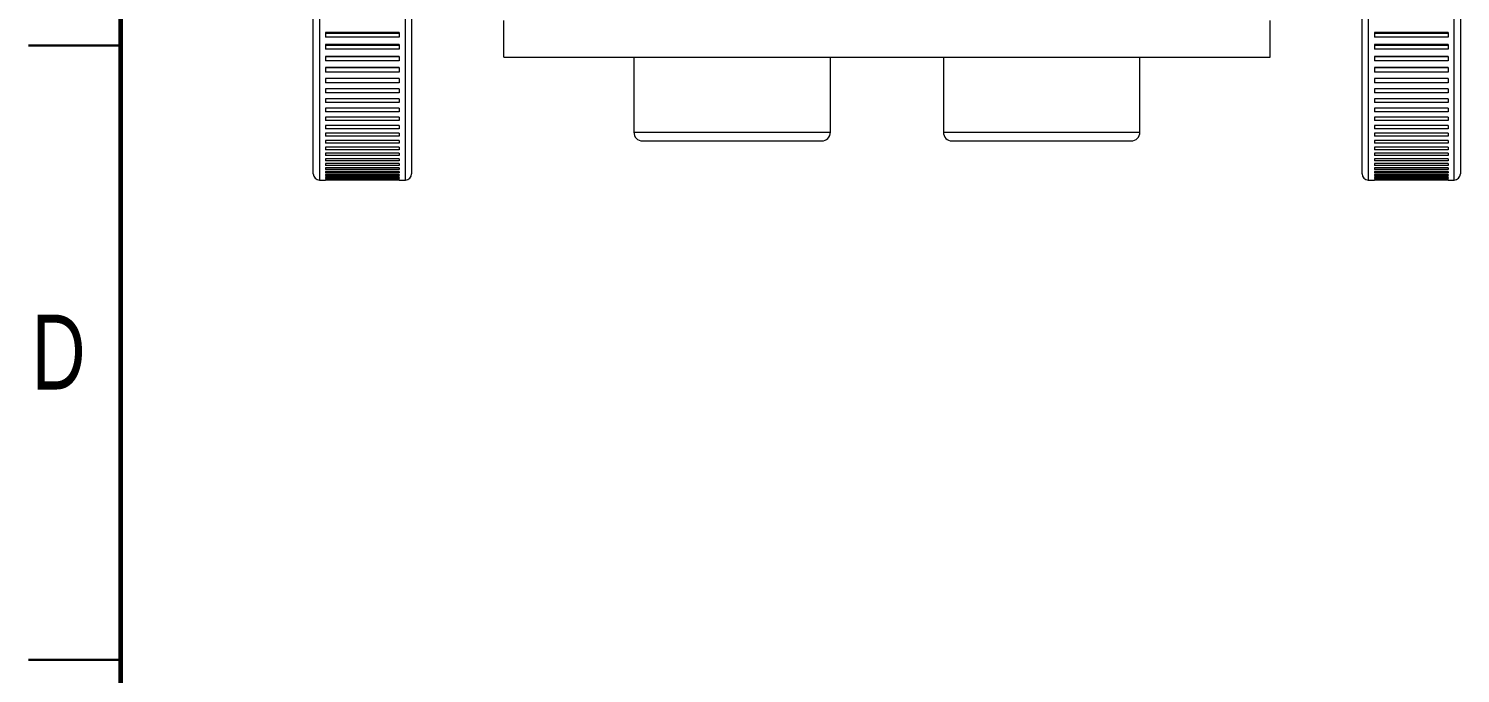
# Model space of a CAD drawing. Header units: millimetres. Extents: x 2 to 418, y 2 to 295.
# Drawn here: x 2.5 to 119.1, y 147.4 to 199.9 of the extents above; entities that cross this region are included whole.
import ezdxf

# ---------------------------------------------------------------- set-up
doc = ezdxf.new("R2010")
doc.units = ezdxf.units.MM
doc.styles.add('SLDTEXTSTYLE1', font='TXT', dxfattribs={"width": 0.75})

msp = doc.modelspace()

# ---------------------------------------------------------------- linework, layer by layer
at = {"color": 7, "linetype": 'Continuous', "lineweight": 60}
msp.add_line((10, 10), (10, 287), dxfattribs=at)
at = {"color": 8, "linetype": 'Continuous', "lineweight": 15}
for p, q in [((26.18, 229.71), (26.18, 187.56)), ((33.18, 187.56), (33.18, 229.71)), ((111.58, 229.71), (111.58, 187.56)), ((118.58, 187.56), (118.58, 229.71)), ((51.78, 191.45), (67.78, 191.45)), ((76.98, 191.45), (92.98, 191.45))]:
    msp.add_line(p, q, dxfattribs=at)
at = {"color": 7, "linetype": 'Continuous', "lineweight": 15}
for p, q in [((25.68, 188.06), (25.68, 229.51)), ((33.68, 229.51), (33.68, 188.06)), ((111.08, 188.06), (111.08, 229.51)), ((119.08, 229.51), (119.08, 188.06)), ((41.18, 197.56), (41.18, 200.56)), ((103.58, 197.56), (103.58, 200.56)), ((32.68, 199.58), (26.68, 199.58)), ((26.68, 199.58), (26.68, 199.18)), ((32.68, 199.48), (26.68, 199.48)), ((32.68, 199.58), (32.68, 199.18)), ((118.08, 199.58), (112.08, 199.58)), ((112.08, 199.58), (112.08, 199.18)), ((118.08, 199.48), (112.08, 199.48)), ((118.08, 199.58), (118.08, 199.18)), ((32.68, 199.18), (26.68, 199.18)), ((32.68, 198.59), (26.68, 198.59)), ((26.68, 198.59), (26.68, 198.21)), ((32.68, 198.52), (26.68, 198.52)), ((32.68, 198.21), (26.68, 198.21)), ((32.68, 198.59), (32.68, 198.21)), ((118.08, 199.18), (112.08, 199.18)), ((118.08, 198.59), (112.08, 198.59)), ((112.08, 198.59), (112.08, 198.21)), ((118.08, 198.52), (112.08, 198.52)), ((118.08, 198.21), (112.08, 198.21)), ((118.08, 198.59), (118.08, 198.21)), ((32.68, 197.63), (26.68, 197.63)), ((26.68, 197.63), (26.68, 197.26)), ((32.68, 197.6), (26.68, 197.6)), ((32.68, 197.26), (26.68, 197.26)), ((32.68, 197.63), (32.68, 197.26)), ((41.18, 197.56), (103.58, 197.56)), ((51.78, 197.56), (51.78, 191.45)), ((67.78, 191.45), (67.78, 197.56)), ((76.98, 197.56), (76.98, 191.45)), ((92.98, 191.45), (92.98, 197.56)), ((118.08, 197.63), (112.08, 197.63)), ((112.08, 197.63), (112.08, 197.26)), ((118.08, 197.6), (112.08, 197.6)), ((118.08, 197.26), (112.08, 197.26)), ((118.08, 197.63), (118.08, 197.26)), ((32.68, 196.71), (26.68, 196.71)), ((26.68, 196.71), (26.68, 196.35)), ((32.68, 196.7), (26.68, 196.7)), ((32.68, 196.35), (26.68, 196.35)), ((32.68, 196.71), (32.68, 196.35)), ((118.08, 196.71), (112.08, 196.71)), ((112.08, 196.71), (112.08, 196.35)), ((118.08, 196.7), (112.08, 196.7)), ((118.08, 196.35), (112.08, 196.35)), ((118.08, 196.71), (118.08, 196.35)), ((32.68, 195.83), (26.68, 195.83)), ((26.68, 195.83), (26.68, 195.48)), ((32.68, 195.48), (26.68, 195.48)), ((32.68, 194.98), (26.68, 194.98)), ((26.68, 194.98), (26.68, 194.65)), ((32.68, 195.83), (32.68, 195.48)), ((32.68, 194.98), (32.68, 194.65)), ((118.08, 195.83), (112.08, 195.83)), ((112.08, 195.83), (112.08, 195.48)), ((118.08, 195.48), (112.08, 195.48)), ((118.08, 194.98), (112.08, 194.98)), ((112.08, 194.98), (112.08, 194.65)), ((118.08, 195.83), (118.08, 195.48)), ((118.08, 194.98), (118.08, 194.65)), ((32.68, 194.65), (26.68, 194.65)), ((32.68, 194.17), (26.68, 194.17)), ((26.68, 194.17), (26.68, 193.86)), ((32.68, 193.86), (26.68, 193.86)), ((32.68, 194.17), (32.68, 193.86)), ((118.08, 194.65), (112.08, 194.65)), ((118.08, 194.17), (112.08, 194.17)), ((112.08, 194.17), (112.08, 193.86)), ((118.08, 193.86), (112.08, 193.86)), ((118.08, 194.17), (118.08, 193.86)), ((32.68, 193.41), (26.68, 193.41)), ((26.68, 193.41), (26.68, 193.11)), ((32.68, 193.11), (26.68, 193.11)), ((32.68, 192.68), (26.68, 192.68)), ((26.68, 192.68), (26.68, 192.41)), ((32.68, 192.41), (26.68, 192.41)), ((32.68, 193.41), (32.68, 193.11)), ((32.68, 192.68), (32.68, 192.41)), ((118.08, 193.41), (112.08, 193.41)), ((112.08, 193.41), (112.08, 193.11)), ((118.08, 193.11), (112.08, 193.11)), ((118.08, 192.68), (112.08, 192.68)), ((112.08, 192.68), (112.08, 192.41)), ((118.08, 192.41), (112.08, 192.41)), ((118.08, 193.41), (118.08, 193.11)), ((118.08, 192.68), (118.08, 192.41)), ((32.68, 192), (26.68, 192)), ((26.68, 192), (26.68, 191.74)), ((32.68, 191.74), (26.68, 191.74)), ((32.68, 191.37), (26.68, 191.37)), ((26.68, 191.37), (26.68, 191.13)), ((32.68, 192), (32.68, 191.74)), ((32.68, 191.37), (32.68, 191.13)), ((118.08, 192), (112.08, 192)), ((112.08, 192), (112.08, 191.74)), ((118.08, 191.74), (112.08, 191.74)), ((118.08, 191.37), (112.08, 191.37)), ((112.08, 191.37), (112.08, 191.13)), ((118.08, 192), (118.08, 191.74)), ((118.08, 191.37), (118.08, 191.13)), ((32.68, 191.13), (26.68, 191.13)), ((32.68, 190.78), (26.68, 190.78)), ((26.68, 190.78), (26.68, 190.55)), ((32.68, 190.55), (26.68, 190.55)), ((32.68, 190.23), (26.68, 190.23)), ((26.68, 190.23), (26.68, 190.03)), ((32.68, 190.03), (26.68, 190.03)), ((32.68, 190.78), (32.68, 190.55)), ((32.68, 190.23), (32.68, 190.03)), ((52.48, 190.75), (67.08, 190.75)), ((77.68, 190.75), (92.28, 190.75)), ((118.08, 191.13), (112.08, 191.13)), ((118.08, 190.78), (112.08, 190.78)), ((112.08, 190.78), (112.08, 190.55)), ((118.08, 190.55), (112.08, 190.55)), ((118.08, 190.23), (112.08, 190.23)), ((112.08, 190.23), (112.08, 190.03)), ((118.08, 190.03), (112.08, 190.03)), ((118.08, 190.78), (118.08, 190.55)), ((118.08, 190.23), (118.08, 190.03)), ((32.68, 189.74), (26.68, 189.74)), ((26.68, 189.74), (26.68, 189.55)), ((32.68, 189.55), (26.68, 189.55)), ((32.68, 189.29), (26.68, 189.29)), ((26.68, 189.29), (26.68, 189.13)), ((32.68, 189.13), (26.68, 189.13)), ((32.68, 188.9), (26.68, 188.9)), ((26.68, 188.9), (26.68, 188.75)), ((32.68, 189.74), (32.68, 189.55)), ((32.68, 189.29), (32.68, 189.13)), ((32.68, 188.9), (32.68, 188.75)), ((118.08, 189.74), (112.08, 189.74)), ((112.08, 189.74), (112.08, 189.55)), ((118.08, 189.55), (112.08, 189.55)), ((118.08, 189.29), (112.08, 189.29)), ((112.08, 189.29), (112.08, 189.13)), ((118.08, 189.13), (112.08, 189.13)), ((118.08, 188.9), (112.08, 188.9)), ((112.08, 188.9), (112.08, 188.75)), ((118.08, 189.74), (118.08, 189.55)), ((118.08, 189.29), (118.08, 189.13)), ((118.08, 188.9), (118.08, 188.75)), ((32.68, 188.75), (26.68, 188.75)), ((32.68, 188.55), (26.68, 188.55)), ((26.68, 188.55), (26.68, 188.43)), ((32.68, 188.43), (26.68, 188.43)), ((32.68, 188.25), (26.68, 188.25)), ((26.68, 188.25), (26.68, 188.15)), ((32.68, 188.15), (26.68, 188.15)), ((32.68, 188.01), (26.68, 188.01)), ((26.68, 188.01), (26.68, 187.93)), ((32.68, 187.93), (26.68, 187.93)), ((32.68, 187.82), (26.68, 187.82)), ((26.68, 187.82), (26.68, 187.76)), ((32.68, 187.76), (26.68, 187.76)), ((32.68, 188.55), (32.68, 188.43)), ((32.68, 188.25), (32.68, 188.15)), ((32.68, 188.01), (32.68, 187.93)), ((32.68, 187.82), (32.68, 187.76)), ((118.08, 188.75), (112.08, 188.75)), ((118.08, 188.55), (112.08, 188.55)), ((112.08, 188.55), (112.08, 188.43)), ((118.08, 188.43), (112.08, 188.43)), ((118.08, 188.25), (112.08, 188.25)), ((112.08, 188.25), (112.08, 188.15)), ((118.08, 188.15), (112.08, 188.15)), ((118.08, 188.01), (112.08, 188.01)), ((112.08, 188.01), (112.08, 187.93)), ((118.08, 187.93), (112.08, 187.93)), ((118.08, 187.82), (112.08, 187.82)), ((112.08, 187.82), (112.08, 187.76)), ((118.08, 187.76), (112.08, 187.76)), ((118.08, 188.55), (118.08, 188.43)), ((118.08, 188.25), (118.08, 188.15)), ((118.08, 188.01), (118.08, 187.93)), ((118.08, 187.82), (118.08, 187.76)), ((26.18, 187.56), (26.68, 187.56)), ((32.68, 187.68), (26.68, 187.68)), ((26.68, 187.68), (26.68, 187.64)), ((32.68, 187.64), (26.68, 187.64)), ((32.68, 187.59), (26.68, 187.59)), ((26.68, 187.59), (26.68, 187.57)), ((32.68, 187.57), (26.68, 187.57)), ((32.68, 187.56), (26.68, 187.56)), ((26.68, 187.56), (26.68, 187.56)), ((32.68, 187.68), (32.68, 187.64)), ((32.68, 187.59), (32.68, 187.57)), ((32.68, 187.56), (33.18, 187.56)), ((32.68, 187.56), (32.68, 187.56)), ((111.58, 187.56), (112.08, 187.56)), ((118.08, 187.68), (112.08, 187.68)), ((112.08, 187.68), (112.08, 187.64)), ((118.08, 187.64), (112.08, 187.64)), ((118.08, 187.59), (112.08, 187.59)), ((112.08, 187.59), (112.08, 187.57)), ((118.08, 187.57), (112.08, 187.57)), ((118.08, 187.56), (112.08, 187.56)), ((112.08, 187.56), (112.08, 187.56)), ((118.08, 187.68), (118.08, 187.64)), ((118.08, 187.59), (118.08, 187.57)), ((118.08, 187.56), (118.58, 187.56)), ((118.08, 187.56), (118.08, 187.56))]:
    msp.add_line(p, q, dxfattribs=at)
at = {"color": 7, "linetype": 'Continuous', "lineweight": 30}
for p, q in [((10, 198.5), (2.5, 198.5)), ((10, 148.5), (2.5, 148.5)), ((2.5, 148.5), (10, 148.5))]:
    msp.add_line(p, q, dxfattribs=at)
at = {"color": 7, "linetype": 'Continuous', "lineweight": 15}
for centre, radius, start, end in [((52.48, 191.45), 0.7, 180, 270), ((67.08, 191.45), 0.7, 270, 0), ((77.68, 191.45), 0.7, 180, 270), ((92.28, 191.45), 0.7, 270, 0), ((26.18, 188.06), 0.5, 180, 270), ((33.18, 188.06), 0.5, 270, 0), ((111.58, 188.06), 0.5, 180, 270), ((118.58, 188.06), 0.5, 270, 0)]:
    msp.add_arc(centre, radius, start, end, dxfattribs=at)

# ---------------------------------------------------------------- texts
at = {"color": 7, "linetype": 'Continuous', "lineweight": 0, "insert": (4.93, 176.61), "char_height": 6.1, "attachment_point": 2, "style": 'SLDTEXTSTYLE1'}
msp.add_mtext('D', dxfattribs=at)

doc.saveas('drawing.dxf')
